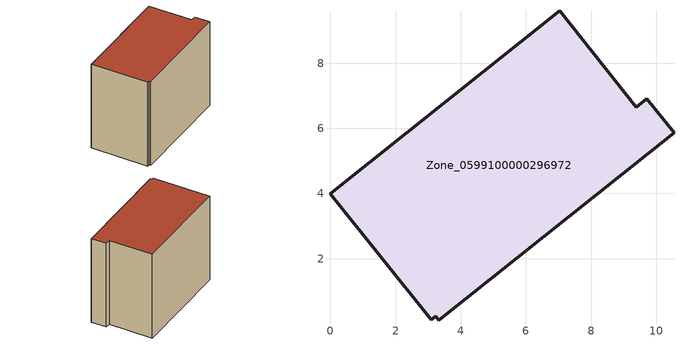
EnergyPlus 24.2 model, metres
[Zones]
Zone_0599100000296972
 floor ground (C_G): 3.22,0.23 3.09,0.12 0,4 7.03,9.6 9.38,6.65 9.71,6.91 10.54,5.87 3.33,0.12 z0
 wall outside (C_F): 10.54,5.87 9.71,6.91 9.38,6.65 7.03,9.6 0,4 3.09,0.12 3.22,0.23 3.33,0.12 10.54,5.87 z0:7.77
 roof outside (C_R): 3.33,0.12 10.54,5.87 9.71,6.91 9.38,6.65 7.03,9.6 0,4 3.09,0.12 3.22,0.23 z7.77
[BUILDING]
Pand.0599100000296972: North Axis=0; Terrain=City; Loads Convergence Tolerance Value=0.04; Temperature Convergence Tolerance Value=0.4; Solar Distribution=FullExterior; Maximum Number of Warmup Days=25; Minimum Number of Warmup Days=1
[Site:Location]
Rotterdam.The.Hague.AP_ZH_NLD Design_Conditions: Latitude=51.96; Longitude=4.45; Time Zone=1; Elevation=-4.5
[SITE:GROUNDTEMPERATURE:BUILDINGSURFACE]
18, 18, 18, 18, 18, 18, 18, 18, 18, 18, 18, 18
[MATERIAL] Thermal Absorptance=0.9; Solar Absorptance=0.7; Visible Absorptance=0.7
Name | Roughness | Thickness | Conductivity | Density | Specific Heat
G.TI.1975-1991 | MediumSmooth | 0.15 | 0.288461 | 540 | 1210
F.TI.1975-1991 | Rough | 0.3 | 0.230769 | 1920 | 840
R.TI.1975-1991 | MediumRough | 0.2 | 0.153846 | 1500 | 1000
[CONSTRUCTION]
C_G: G.TI.1975-1991
C_F: F.TI.1975-1991
C_R: R.TI.1975-1991
[ZONE]
Zone_0599100000296972: Type=1; Multiplier=1; Ceiling Height=Autocalculate; Volume=Autocalculate; Floor Area=autocalculate; Part of Total Floor Area=Yes
[ZONEINFILTRATION:DESIGNFLOWRATE]
Infil_Zone_0599100000296972: Zone or ZoneList or Space or SpaceList=Zone_0599100000296972; Schedule=AlwaysOn; Design Flow Rate Calculation Method=Flow/Area; Flow Rate per Floor Area=0.003; Constant Term Coefficient=1; Temperature Term Coefficient=0; Velocity Term Coefficient=0; Velocity Squared Term Coefficient=0
[HVACTEMPLATE:ZONE:IDEALLOADSAIRSYSTEM]
Zone_0599100000296972: Maximum Heating Supply Air Temperature=50; Minimum Cooling Supply Air Temperature=13; Maximum Heating Supply Air Humidity Ratio=0.0156; Minimum Cooling Supply Air Humidity Ratio=0.0077; Heating Limit=NoLimit; Cooling Limit=NoLimit; Dehumidification Control Type=ConstantSensibleHeatRatio; Cooling Sensible Heat Ratio=0.7; Dehumidification Setpoint=60; Humidification Control Type=None; Humidification Setpoint=30; Outdoor Air Method=None; Outdoor Air Flow Rate per Person=0.00944; Outdoor Air Flow Rate per Zone Floor Area=0; Outdoor Air Flow Rate per Zone=0; Demand Controlled Ventilation Type=None; Outdoor Air Economizer Type=NoEconomizer; Heat Recovery Type=None; Sensible Heat Recovery Effectiveness=0.7; Latent Heat Recovery Effectiveness=0.65
[ZONECONTROL:THERMOSTAT]
ThermostatControl_Zone_0599100000296972: Zone or ZoneList=Zone_0599100000296972; Control Type Schedule=DualSetpointControlType; Control 1=Thermostat_Zone_0599100000296972; Temperature Difference Between Cutout And Setpoint=0
[THERMOSTATSETPOINT:DUALSETPOINT]
Thermostat_Zone_0599100000296972: Heating Setpoint Temperature Schedule=HeatingSetpoint_Zone_0599100000296972; Cooling Setpoint Temperature Schedule=CoolingSetpoint_Zone_0599100000296972
[SCHEDULE:COMPACT]
HeatingSetpoint_Zone_0599100000296972: Through: 12/31, For: AllDays, Until: 24:00, 21
CoolingSetpoint_Zone_0599100000296972: Through: 12/31, For: AllDays, Until: 24:00, 24
DualSetpointControlType: Through: 12/31, For: AllDays, Until: 24:00, 4
AlwaysOn: Through: 12/31, For: AllDays, Until: 24:00, 1
